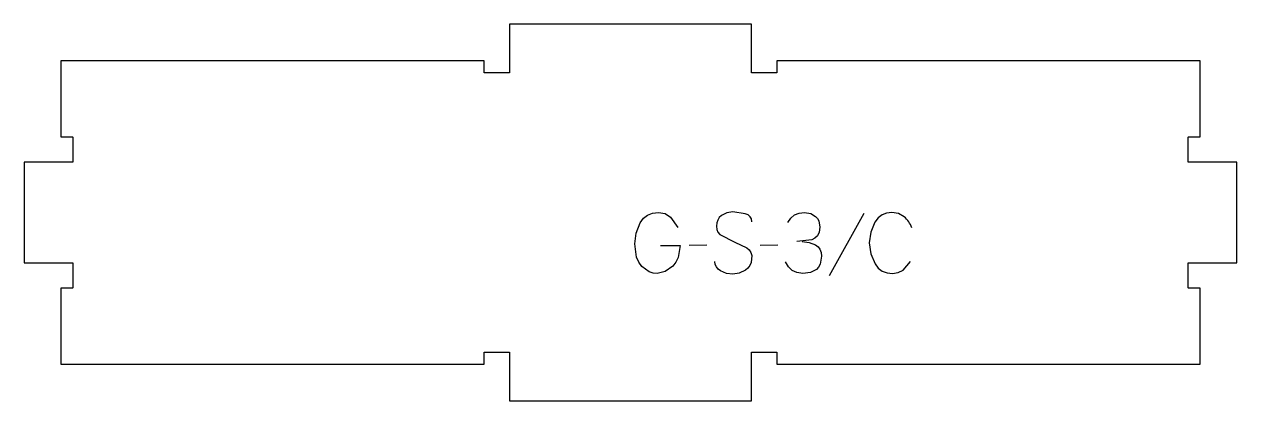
# Model space of a CAD drawing. Header units: millimetres. Extents: x -299 to 299, y -93 to 93.
import ezdxf

# ---------------------------------------------------------------- set-up
doc = ezdxf.new("R2010")
doc.units = ezdxf.units.MM
doc.layers.add('1_ANYTOOL_1MMDEEP_LABELS_S', color=2, linetype='Continuous', true_color=0xffff00)
doc.layers.add('4_ANYTOOL_CUTTHROUGH_OUTSI', color=5, linetype='Continuous', true_color=0x0000ff)

msp = doc.modelspace()

# ---------------------------------------------------------------- linework, layer by layer
at = {"layer": '1_ANYTOOL_1MMDEEP_LABELS_S'}
for p, q in [((115.24, -0.47), (98.06, -31.24)), ((37.67, -16.11), (28.89, -16.2)), ((72.73, -16.11), (63.94, -16.2))]:
    msp.add_line(p, q, dxfattribs=at)
for points in [[(14.79, -16.2), (24.56, -16.24), (23.54, -22.17), (22.4, -24.53), (20.83, -26.49), (17.15, -29.13), (13.16, -30.04), (11.12, -29.84), (9.18, -29.19), (5.57, -26.53), (4.07, -24.51), (3, -22), (2.14, -15.51), (2.81, -10.18), (4.8, -5.06), (6.38, -2.84), (8.41, -1.26), (10.9, -0.32), (13.84, 0), (17.1, -0.57), (19.67, -2.27), (23.36, -7.41)], [(59.91, -4.59), (59.71, -3.2), (59.09, -2.07), (58.06, -1.2), (56.61, -0.6), (50.53, 0.34), (47.56, -0.12), (44.91, -1.5), (43.83, -2.5), (43.05, -3.7), (42.58, -5.09), (42.43, -6.69), (42.61, -8.3), (43.14, -9.69), (44.02, -10.83), (51.43, -14.57), (57.47, -17.49), (58.63, -18.47), (59.42, -19.7), (59.83, -21.19), (59.56, -24.67), (58.93, -26.19), (57.97, -27.46), (56.7, -28.5), (53.71, -29.86), (50.49, -30.34), (47.32, -29.98), (44.44, -28.8), (43.24, -27.91), (42.39, -26.84), (41.87, -25.58), (41.7, -24.13)], [(77.7, -4.93), (79.14, -2.77), (80.99, -1.23), (83.24, -0.31), (85.89, 0), (88.95, -0.47), (91.37, -1.89), (92.31, -2.93), (92.97, -4.17), (93.47, -7.24), (93.18, -9.7), (92.31, -11.49), (91.02, -12.73), (89.44, -13.54), (82.03, -14.23)], [(84.81, -14.23), (88.19, -14.75), (91.29, -15.99), (92.58, -16.91), (93.5, -18.15), (94.06, -19.7), (94.24, -21.56), (93.62, -25.42), (92.84, -26.88), (91.76, -28.03), (88.82, -29.51), (84.99, -30), (82.15, -29.64), (79.8, -28.58), (77.95, -26.79), (76.59, -24.3)]]:
    msp.add_lwpolyline(points, dxfattribs=at)
msp.add_lwpolyline([(138.86, -7.5, 0.131103), (135.09, -2.14), (132.32, -0.54), (129, 0), (126.4, -0.29), (124.15, -1.18), (122.23, -2.65), (120.64, -4.71), (118.55, -9.62), (117.86, -15), (118.56, -20.39), (120.69, -25.33), (122.3, -27.37), (124.29, -28.83), (126.63, -29.71), (129.34, -30), (132.19, -29.59), (134.57, -28.37), (138.17, -24.17)], format="xyb", dxfattribs=at)
at = {"layer": '4_ANYTOOL_CUTTHROUGH_OUTSI'}
msp.add_lwpolyline([(72.25, -74.75), (281.25, -74.75), (281.25, -37.25), (275.5, -37.25, -0.414214), (275.25, -37), (275.25, -25, -0.414214), (275.5, -24.75), (299.25, -24.75), (299.25, 24.75), (275.5, 24.75, -0.414214), (275.25, 25), (275.25, 37, -0.414214), (275.5, 37.25), (281.25, 37.25), (281.25, 74.75), (72.25, 74.75), (72.25, 69, -0.414214), (72, 68.75), (60, 68.75, -0.414214), (59.75, 69), (59.75, 92.75), (-59.75, 92.75), (-59.75, 69, -0.414214), (-60, 68.75), (-72, 68.75, -0.414214), (-72.25, 69), (-72.25, 74.75), (-281.25, 74.75), (-281.25, 37.25), (-275.5, 37.25, -0.414214), (-275.25, 37), (-275.25, 25, -0.414214), (-275.5, 24.75), (-299.25, 24.75), (-299.25, -24.75), (-275.5, -24.75, -0.414214), (-275.25, -25), (-275.25, -37, -0.414214), (-275.5, -37.25), (-281.25, -37.25), (-281.25, -74.75), (-72.25, -74.75), (-72.25, -69, -0.414214), (-72, -68.75), (-60, -68.75, -0.414214), (-59.75, -69), (-59.75, -92.75), (59.75, -92.75), (59.75, -69, -0.414214), (60, -68.75), (72, -68.75, -0.414214), (72.25, -69)], format="xyb", close=True, dxfattribs=at)

doc.saveas('drawing.dxf')
